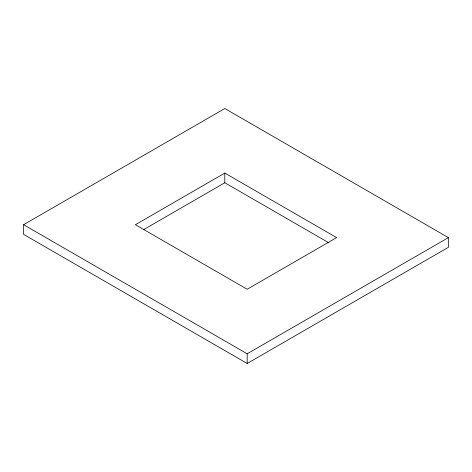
<?xml version="1.0" encoding="UTF-8"?>
<svg xmlns="http://www.w3.org/2000/svg" width="472" height="472" viewBox="0 0 472 472"><rect width="100%" height="100%" fill="white"/><g stroke="black" fill="none" stroke-linecap="round" stroke-linejoin="round"><path stroke-width="0.71" d="M23.6 224.707L224.82 108.53L448.4 237.611L448.4 247.293L247.18 363.469L23.6 234.389L23.6 224.707L247.18 353.788L448.4 237.611M224.82 173.071L135.387 224.707L247.18 289.248L336.613 237.611L224.82 173.071L224.82 182.752L328.99 242.897M143.635 229.628L224.82 182.752M247.18 353.788L247.18 363.469"/></g></svg>
